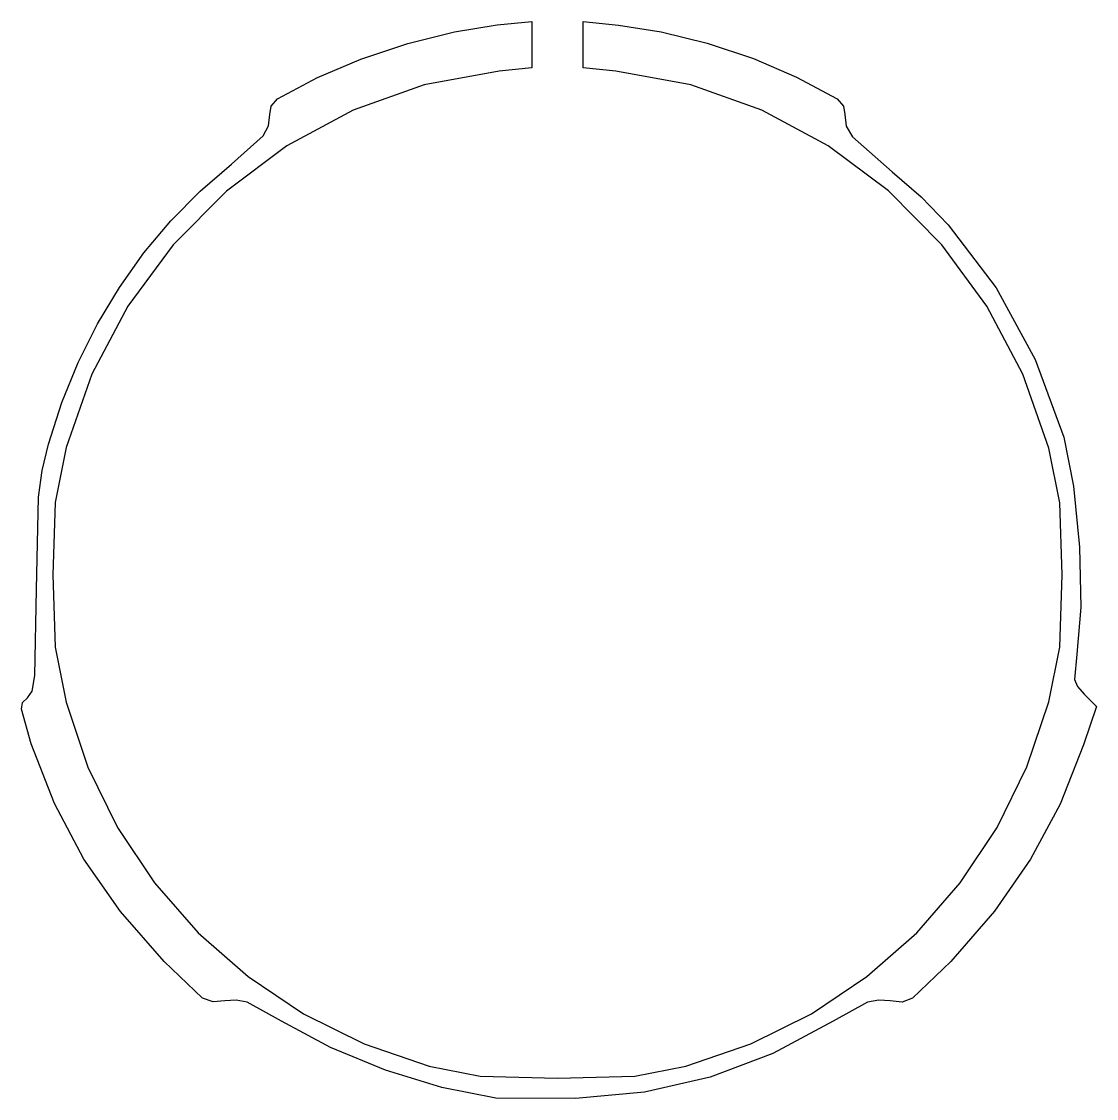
# Model space of a CAD drawing. Extents: x 70.6 to 122.5, y 70.9 to 122.9.
import ezdxf

# ---------------------------------------------------------------- set-up
doc = ezdxf.new("R2010")
doc.units = 0

msp = doc.modelspace()

# ---------------------------------------------------------------- linework, layer by layer
at = {"color": 7}
msp.add_lwpolyline([(93.463151, 70.935975), (90.856324, 71.44389), (88.12901, 72.280446), (85.481602, 73.373692), (83.114492, 74.651675), (81.456477, 75.557983), (80.92319, 75.667182), (80.374503, 75.622377), (79.808201, 75.572457), (79.300947, 75.762596), (77.447421, 77.522803), (75.333925, 79.936756), (73.57586, 82.466676), (72.147941, 85.153968), (71.02488, 88.040041), (70.559119, 89.707017), (70.613572, 90.034103), (70.840312, 90.254794), (71.072311, 90.573953), (71.203486, 91.328729), (71.274951, 95.48887), (71.370922, 99.947527), (71.54862, 101.237253), (71.864111, 102.512355), (72.508064, 104.515969), (73.297743, 106.45133), (74.225997, 108.307502), (75.285677, 110.073551), (76.469632, 111.738542), (77.770711, 113.291541), (79.181764, 114.721613), (80.69564, 116.017822), (82.234557, 117.387676), (82.49293, 117.876738), (82.554987, 118.421943), (82.620432, 118.826595), (82.920608, 119.178742), (84.84818, 120.211796), (86.938801, 121.092677), (89.21372, 121.846699), (91.475107, 122.416144), (93.52513, 122.743297), (95.198543, 122.90968), (95.198543, 121.794071), (95.198543, 120.678465), (93.620501, 120.516789), (90.010762, 119.84866), (86.579039, 118.629439), (83.378663, 116.905496), (80.462964, 114.723203), (77.885271, 112.128931), (75.698914, 109.169051), (73.957223, 105.889932), (72.713528, 102.337947), (72.180778, 99.683162), (72.067557, 96.190576), (72.180778, 92.69799), (72.713528, 90.043204), (73.768898, 86.915348), (75.201544, 84.000571), (76.985038, 81.325371), (79.092952, 78.916243), (81.498862, 76.799683), (84.176338, 75.00219), (87.098954, 73.550258), (90.240284, 72.470384), (92.701346, 71.997737), (96.438106, 71.895115), (100.174865, 71.997737), (102.635929, 72.470384), (105.786547, 73.551833), (108.712925, 75.00264), (111.39017, 76.797825), (113.793394, 78.91241), (115.897704, 81.321415), (117.678212, 83.999862), (119.110026, 86.92277), (120.168257, 90.065162), (120.695894, 92.702898), (120.808659, 96.190576), (120.695894, 99.678253), (120.168257, 102.31599), (118.92157, 105.883713), (117.18098, 109.171954), (114.998098, 112.135792), (112.424536, 114.730309), (109.511905, 116.910586), (106.311816, 118.631705), (102.875881, 119.848745), (99.255712, 120.516789), (97.67767, 120.678465), (97.67767, 121.79187), (97.67767, 122.905275), (99.396086, 122.735947), (101.452108, 122.414846), (103.673482, 121.860334), (105.90543, 121.1175), (107.993171, 120.231436), (109.950724, 119.18175), (110.25504, 118.827261), (110.321226, 118.421943), (110.386597, 117.859409), (110.686008, 117.336462), (112.606742, 115.660463), (114.000992, 114.449282), (115.308867, 113.102016), (117.63397, 110.047945), (119.519001, 106.595684), (120.900911, 102.842668), (121.363484, 100.473698), (121.646654, 97.537903), (121.714272, 94.636756), (121.530192, 92.37173), (121.409365, 91.143703), (121.556889, 90.797938), (121.877839, 90.43738), (122.472476, 89.842743), (121.849959, 87.988296), (120.713938, 85.118362), (119.292348, 82.461561), (117.545807, 79.953698), (115.434938, 77.530576), (113.588237, 75.757903), (113.081776, 75.56892), (112.51032, 75.620925), (111.95664, 75.667244), (111.422309, 75.559344), (109.76172, 74.651675), (106.846996, 73.08189), (103.819088, 71.941684), (100.648516, 71.222211), (97.305801, 70.914626), (93.463151, 70.935977), (93.463151, 70.935975)], dxfattribs=at)

doc.saveas('drawing.dxf')
